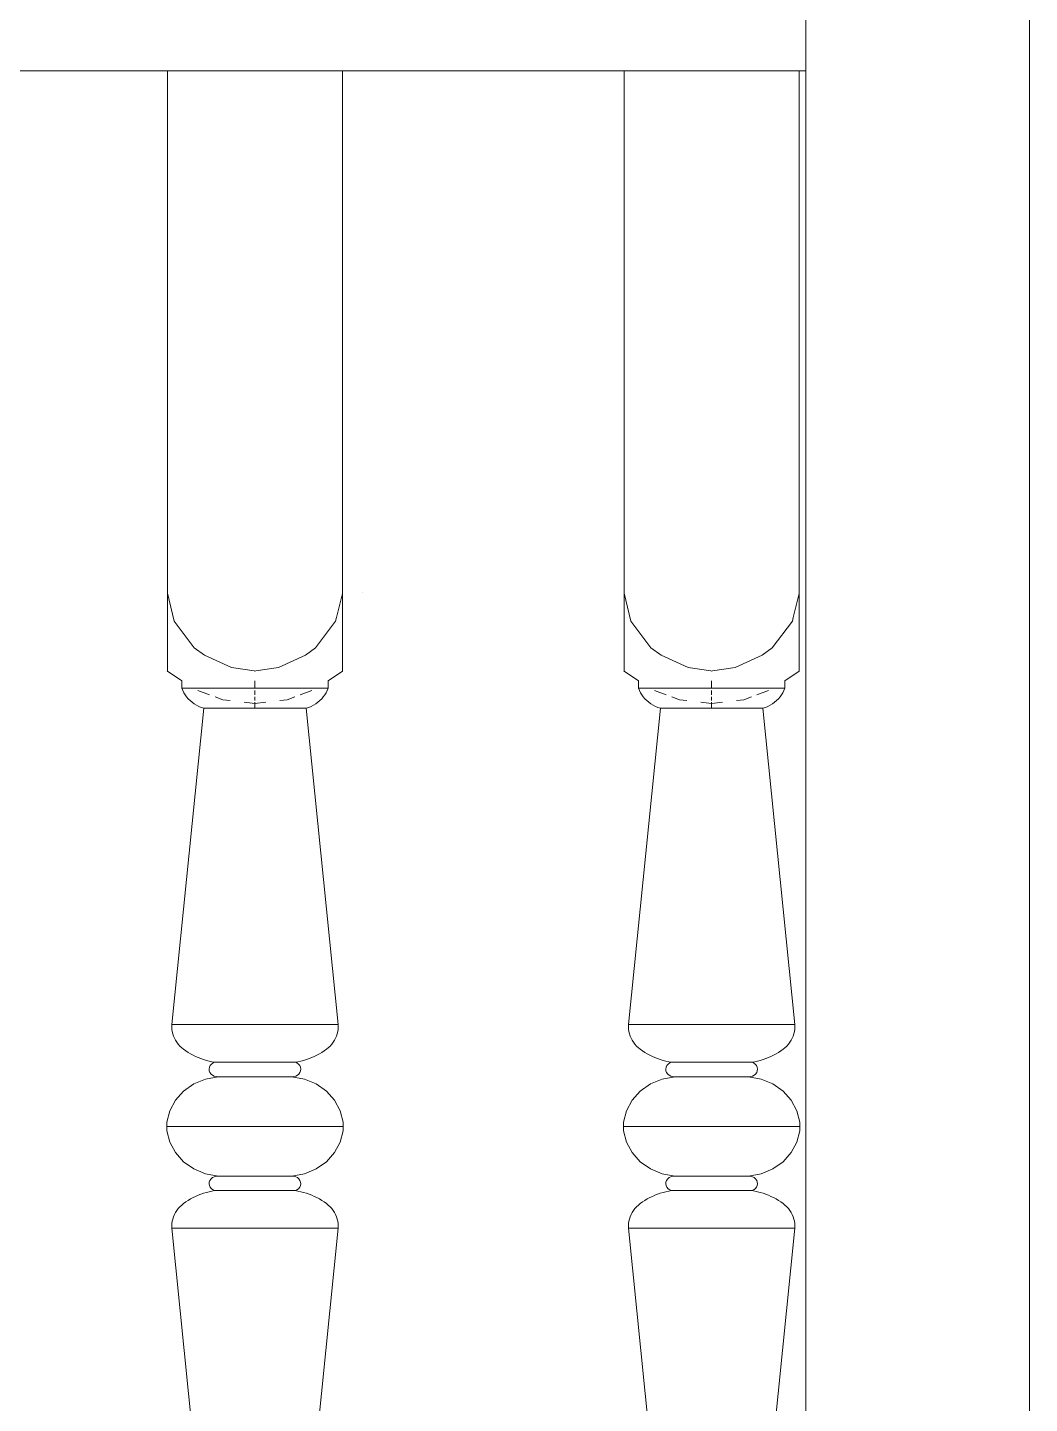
# Model space of a CAD drawing. Header units: inches. Extents: x 16.2 to 49.2, y 7.1 to 20.7.
# Drawn here: x 29.742 to 30.135, y 16.038 to 16.577 of the extents above; entities that cross this region are included whole.
import ezdxf

# ---------------------------------------------------------------- set-up
doc = ezdxf.new("R2010")
doc.units = ezdxf.units.IN
doc.header["$MEASUREMENT"] = 0
doc.layers.add('0inne_gulv', color=252, linetype='Continuous', lineweight=13)

# ---------------------------------------------------------------- blocks, each defined once
blk = doc.blocks.new('DEREK SMALL HOUSE fr')
for p, q in [((-3.58175, -1.53596), (-3.58175, -2.69894)), ((-3.66941, -1.60499), (-3.66941, -1.63888)), ((-4.0303, -1.63888), (-3.91982, -1.63888)), ((-3.98453, -1.63888), (-3.91982, -1.63888)), ((-3.91982, -1.63888), (-3.85121, -1.63888)), ((-3.91982, -1.63888), (-3.91982, -1.84371)), ((-3.85121, -1.84342), (-3.85121, -1.63888)), ((-3.85121, -1.63888), (-3.85115, -1.63888)), ((-3.85121, -1.63888), (-3.74072, -1.63888)), ((-3.85115, -1.84342), (-3.85115, -1.63888)), ((-3.85115, -1.63888), (-3.74072, -1.63888)), ((-3.85115, -1.84342), (-3.85115, -1.63888)), ((-3.74072, -1.63888), (-3.67211, -1.63888)), ((-3.74072, -1.63888), (-3.74072, -1.84371)), ((-3.67211, -1.84342), (-3.67211, -1.63888)), ((-3.67211, -1.63888), (-3.67205, -1.63888)), ((-3.67211, -1.63888), (-3.66941, -1.63888)), ((-3.67205, -1.84342), (-3.67205, -1.63888)), ((-3.67205, -1.63888), (-3.66941, -1.63888)), ((-3.67205, -1.84342), (-3.67205, -1.63888)), ((-3.66941, -1.63888), (-3.66941, -2.46674)), ((-3.91719, -1.85467), (-3.91982, -1.84371)), ((-3.91982, -1.87426), (-3.91982, -1.84371)), ((-3.85121, -1.8438), (-3.8535, -1.85321)), ((-3.85121, -1.84342), (-3.85122, -1.84349)), ((-3.85121, -1.84346), (-3.85122, -1.84349)), ((-3.85122, -1.84349), (-3.85121, -1.84361)), ((-3.85115, -1.84342), (-3.85121, -1.84342)), ((-3.85121, -1.84346), (-3.85121, -1.84342)), ((-3.85121, -1.84359), (-3.85121, -1.84342)), ((-3.85115, -1.84342), (-3.85121, -1.84342)), ((-3.85121, -1.84366), (-3.85121, -1.84359)), ((-3.85121, -1.84361), (-3.85121, -1.84366)), ((-3.85121, -1.84371), (-3.85121, -1.84366)), ((-3.85121, -1.8438), (-3.85121, -1.84371)), ((-3.85121, -1.87426), (-3.85121, -1.8438)), ((-3.85118, -1.84342), (-3.85115, -1.84342)), ((-3.84347, -1.84342), (-3.84344, -1.84342)), ((-3.73809, -1.85467), (-3.74072, -1.84371)), ((-3.74072, -1.87426), (-3.74072, -1.84371)), ((-3.67211, -1.8438), (-3.6744, -1.85321)), ((-3.67211, -1.84342), (-3.67213, -1.84349)), ((-3.67211, -1.84346), (-3.67213, -1.84349)), ((-3.67213, -1.84349), (-3.67211, -1.84361)), ((-3.67205, -1.84342), (-3.67211, -1.84342)), ((-3.67211, -1.84346), (-3.67211, -1.84342)), ((-3.67211, -1.84359), (-3.67211, -1.84342)), ((-3.67205, -1.84342), (-3.67211, -1.84342)), ((-3.67211, -1.84366), (-3.67211, -1.84359)), ((-3.67211, -1.84361), (-3.67211, -1.84366)), ((-3.67211, -1.84371), (-3.67211, -1.84366)), ((-3.67211, -1.8438), (-3.67211, -1.84371)), ((-3.67211, -1.87426), (-3.67211, -1.8438)), ((-3.67209, -1.84342), (-3.67205, -1.84342)), ((-3.91719, -1.85467), (-3.9093, -1.86519)), ((-3.85384, -1.85467), (-3.86173, -1.86519)), ((-3.8535, -1.85321), (-3.85384, -1.85467)), ((-3.73809, -1.85467), (-3.73021, -1.86519)), ((-3.67475, -1.85467), (-3.68263, -1.86519)), ((-3.6744, -1.85321), (-3.67475, -1.85467)), ((-3.85121, -1.85758), (-3.85115, -1.85758)), ((-3.67211, -1.85758), (-3.67205, -1.85758)), ((-3.9093, -1.86519), (-3.90533, -1.86804)), ((-3.8657, -1.86804), (-3.86173, -1.86519)), ((-3.73021, -1.86519), (-3.72624, -1.86804)), ((-3.68661, -1.86804), (-3.68263, -1.86519)), ((-3.90533, -1.86804), (-3.89471, -1.87285)), ((-3.8657, -1.86804), (-3.87632, -1.87285)), ((-3.72624, -1.86804), (-3.71562, -1.87285)), ((-3.68661, -1.86804), (-3.69723, -1.87285)), ((-3.91988, -1.87422), (-3.91982, -1.87426)), ((-3.91982, -1.87426), (-3.91419, -1.87815)), ((-3.88582, -1.87422), (-3.89471, -1.87285)), ((-3.88552, -1.87425), (-3.88582, -1.87422)), ((-3.88552, -1.87425), (-3.88521, -1.87422)), ((-3.88552, -1.87425), (-3.88552, -1.87422)), ((-3.87632, -1.87285), (-3.88521, -1.87422)), ((-3.85677, -1.8781), (-3.85121, -1.87426)), ((-3.85121, -1.87426), (-3.85115, -1.87422)), ((-3.74079, -1.87422), (-3.74072, -1.87426)), ((-3.74072, -1.87426), (-3.7351, -1.87815)), ((-3.70672, -1.87422), (-3.71562, -1.87285)), ((-3.70642, -1.87425), (-3.70672, -1.87422)), ((-3.70642, -1.87425), (-3.70612, -1.87422)), ((-3.70642, -1.87425), (-3.70642, -1.87422)), ((-3.69723, -1.87285), (-3.70612, -1.87422)), ((-3.67768, -1.8781), (-3.67211, -1.87426)), ((-3.67211, -1.87426), (-3.67206, -1.87422)), ((-3.91419, -1.87815), (-3.91419, -1.881)), ((-3.91419, -1.881), (-3.91383, -1.8819)), ((-3.91419, -1.881), (-3.88548, -1.881)), ((-3.91383, -1.8819), (-3.91339, -1.88277)), ((-3.91339, -1.88277), (-3.91287, -1.8836)), ((-3.90784, -1.8819), (-3.90327, -1.8836)), ((-3.88548, -1.87813), (-3.88548, -1.881)), ((-3.88548, -1.881), (-3.85677, -1.881)), ((-3.88548, -1.8836), (-3.88548, -1.8819)), ((-3.86777, -1.8836), (-3.86319, -1.8819)), ((-3.85758, -1.88277), (-3.85809, -1.8836)), ((-3.85713, -1.8819), (-3.85758, -1.88277)), ((-3.85677, -1.881), (-3.85713, -1.8819)), ((-3.85677, -1.8781), (-3.85677, -1.881)), ((-3.7351, -1.87815), (-3.7351, -1.881)), ((-3.7351, -1.881), (-3.73474, -1.8819)), ((-3.7351, -1.881), (-3.70639, -1.881)), ((-3.73474, -1.8819), (-3.73429, -1.88277)), ((-3.73429, -1.88277), (-3.73378, -1.8836)), ((-3.72875, -1.8819), (-3.72417, -1.8836)), ((-3.70639, -1.87813), (-3.70639, -1.881)), ((-3.70639, -1.881), (-3.67768, -1.881)), ((-3.70639, -1.8836), (-3.70639, -1.8819)), ((-3.68867, -1.8836), (-3.6841, -1.8819)), ((-3.67848, -1.88277), (-3.679, -1.8836)), ((-3.67804, -1.8819), (-3.67848, -1.88277)), ((-3.67768, -1.881), (-3.67804, -1.8819)), ((-3.67768, -1.8781), (-3.67768, -1.881)), ((-3.91287, -1.8836), (-3.91229, -1.8844)), ((-3.91229, -1.8844), (-3.91163, -1.88515)), ((-3.91163, -1.88515), (-3.91092, -1.88586)), ((-3.91092, -1.88586), (-3.91014, -1.88651)), ((-3.91014, -1.88651), (-3.90931, -1.88711)), ((-3.90931, -1.88711), (-3.90843, -1.88765)), ((-3.90843, -1.88765), (-3.90751, -1.88812)), ((-3.90751, -1.88812), (-3.90654, -1.88853)), ((-3.90113, -1.8844), (-3.89812, -1.88552)), ((-3.89812, -1.88552), (-3.89526, -1.88586)), ((-3.88976, -1.88651), (-3.88556, -1.88701)), ((-3.88548, -1.88586), (-3.88548, -1.8844)), ((-3.88548, -1.88701), (-3.88128, -1.88651)), ((-3.88548, -1.88701), (-3.88548, -1.88651)), ((-3.88548, -1.88887), (-3.88548, -1.88701)), ((-3.87578, -1.88586), (-3.87291, -1.88552)), ((-3.87291, -1.88552), (-3.86991, -1.8844)), ((-3.86346, -1.88812), (-3.86442, -1.88853)), ((-3.86253, -1.88765), (-3.86346, -1.88812)), ((-3.86165, -1.88711), (-3.86253, -1.88765)), ((-3.86082, -1.88651), (-3.86165, -1.88711)), ((-3.86005, -1.88586), (-3.86082, -1.88651)), ((-3.85933, -1.88515), (-3.86005, -1.88586)), ((-3.85868, -1.8844), (-3.85933, -1.88515)), ((-3.85809, -1.8836), (-3.85868, -1.8844)), ((-3.73378, -1.8836), (-3.73319, -1.8844)), ((-3.73319, -1.8844), (-3.73254, -1.88515)), ((-3.73254, -1.88515), (-3.73182, -1.88586)), ((-3.73182, -1.88586), (-3.73105, -1.88651)), ((-3.73105, -1.88651), (-3.73022, -1.88711)), ((-3.73022, -1.88711), (-3.72934, -1.88765)), ((-3.72934, -1.88765), (-3.72841, -1.88812)), ((-3.72841, -1.88812), (-3.72745, -1.88853)), ((-3.72203, -1.8844), (-3.71903, -1.88552)), ((-3.71903, -1.88552), (-3.71616, -1.88586)), ((-3.71066, -1.88651), (-3.70646, -1.88701)), ((-3.70639, -1.88586), (-3.70639, -1.8844)), ((-3.70639, -1.88701), (-3.70639, -1.88651)), ((-3.70639, -1.88887), (-3.70639, -1.88701)), ((-3.70638, -1.88701), (-3.70218, -1.88651)), ((-3.69668, -1.88586), (-3.69382, -1.88552)), ((-3.69382, -1.88552), (-3.69081, -1.8844)), ((-3.68436, -1.88812), (-3.68533, -1.88853)), ((-3.68344, -1.88765), (-3.68436, -1.88812)), ((-3.68256, -1.88711), (-3.68344, -1.88765)), ((-3.68173, -1.88651), (-3.68256, -1.88711)), ((-3.68095, -1.88586), (-3.68173, -1.88651)), ((-3.68024, -1.88515), (-3.68095, -1.88586)), ((-3.67958, -1.8844), (-3.68024, -1.88515)), ((-3.679, -1.8836), (-3.67958, -1.8844)), ((-3.90555, -1.88887), (-3.91808, -2.01288)), ((-3.90654, -1.88853), (-3.90555, -1.88887)), ((-3.86541, -1.88887), (-3.90555, -1.88887)), ((-3.86442, -1.88853), (-3.86541, -1.88887)), ((-3.86541, -1.88887), (-3.85288, -2.01288)), ((-3.72646, -1.88887), (-3.73899, -2.01288)), ((-3.72745, -1.88853), (-3.72646, -1.88887)), ((-3.68632, -1.88887), (-3.72646, -1.88887)), ((-3.68533, -1.88853), (-3.68632, -1.88887)), ((-3.68632, -1.88887), (-3.67379, -2.01288)), ((-3.91808, -2.01288), (-3.91812, -2.01379)), ((-3.91812, -2.01379), (-3.91807, -2.0147)), ((-3.91808, -2.01288), (-3.85288, -2.01288)), ((-3.91807, -2.0147), (-3.91794, -2.0156)), ((-3.91794, -2.0156), (-3.91773, -2.0165)), ((-3.91773, -2.0165), (-3.91745, -2.01737)), ((-3.91745, -2.01737), (-3.91709, -2.01822)), ((-3.85352, -2.01737), (-3.85388, -2.01822)), ((-3.85323, -2.0165), (-3.85352, -2.01737)), ((-3.85302, -2.0156), (-3.85323, -2.0165)), ((-3.8529, -2.0147), (-3.85302, -2.0156)), ((-3.85285, -2.01379), (-3.8529, -2.0147)), ((-3.85288, -2.01288), (-3.85285, -2.01379)), ((-3.73899, -2.01288), (-3.73902, -2.01379)), ((-3.73902, -2.01379), (-3.73897, -2.0147)), ((-3.73899, -2.01288), (-3.67379, -2.01288)), ((-3.73897, -2.0147), (-3.73885, -2.0156)), ((-3.73885, -2.0156), (-3.73864, -2.0165)), ((-3.73864, -2.0165), (-3.73835, -2.01737)), ((-3.73835, -2.01737), (-3.73799, -2.01822)), ((-3.67442, -2.01737), (-3.67478, -2.01822)), ((-3.67414, -2.0165), (-3.67442, -2.01737)), ((-3.67393, -2.0156), (-3.67414, -2.0165)), ((-3.6738, -2.0147), (-3.67393, -2.0156)), ((-3.67375, -2.01379), (-3.6738, -2.0147)), ((-3.67379, -2.01288), (-3.67375, -2.01379)), ((-3.91709, -2.01822), (-3.91665, -2.01904)), ((-3.91665, -2.01904), (-3.91615, -2.01983)), ((-3.91615, -2.01983), (-3.91557, -2.02059)), ((-3.91557, -2.02059), (-3.91493, -2.02129)), ((-3.91493, -2.02129), (-3.91423, -2.02195)), ((-3.91423, -2.02195), (-3.91348, -2.02256)), ((-3.91348, -2.02256), (-3.91259, -2.0232)), ((-3.85749, -2.02256), (-3.85838, -2.0232)), ((-3.85673, -2.02195), (-3.85749, -2.02256)), ((-3.85603, -2.02129), (-3.85673, -2.02195)), ((-3.85539, -2.02059), (-3.85603, -2.02129)), ((-3.85482, -2.01983), (-3.85539, -2.02059)), ((-3.85431, -2.01904), (-3.85482, -2.01983)), ((-3.85388, -2.01822), (-3.85431, -2.01904)), ((-3.73799, -2.01822), (-3.73756, -2.01904)), ((-3.73756, -2.01904), (-3.73705, -2.01983)), ((-3.73705, -2.01983), (-3.73648, -2.02059)), ((-3.73648, -2.02059), (-3.73584, -2.02129)), ((-3.73584, -2.02129), (-3.73514, -2.02195)), ((-3.73514, -2.02195), (-3.73438, -2.02256)), ((-3.73438, -2.02256), (-3.73349, -2.0232)), ((-3.67839, -2.02256), (-3.67928, -2.0232)), ((-3.67764, -2.02195), (-3.67839, -2.02256)), ((-3.67694, -2.02129), (-3.67764, -2.02195)), ((-3.6763, -2.02059), (-3.67694, -2.02129)), ((-3.67572, -2.01983), (-3.6763, -2.02059)), ((-3.67522, -2.01904), (-3.67572, -2.01983)), ((-3.67478, -2.01822), (-3.67522, -2.01904)), ((-3.91259, -2.0232), (-3.91167, -2.0238)), ((-3.91167, -2.0238), (-3.91072, -2.02436)), ((-3.91072, -2.02436), (-3.90975, -2.02488)), ((-3.90975, -2.02488), (-3.90875, -2.02537)), ((-3.90875, -2.02537), (-3.90773, -2.02582)), ((-3.90773, -2.02582), (-3.90668, -2.02623)), ((-3.90668, -2.02623), (-3.90562, -2.02659)), ((-3.90562, -2.02659), (-3.90455, -2.02692)), ((-3.90455, -2.02692), (-3.90345, -2.0272)), ((-3.90345, -2.0272), (-3.90235, -2.02744)), ((-3.90255, -2.02839), (-3.90303, -2.02895)), ((-3.90194, -2.02794), (-3.90255, -2.02839)), ((-3.90235, -2.02744), (-3.90123, -2.02764)), ((-3.90123, -2.02764), (-3.90194, -2.02794)), ((-3.90123, -2.02764), (-3.86973, -2.02764)), ((-3.86862, -2.02744), (-3.86973, -2.02764)), ((-3.86973, -2.02764), (-3.86902, -2.02794)), ((-3.86902, -2.02794), (-3.86841, -2.02839)), ((-3.86751, -2.0272), (-3.86862, -2.02744)), ((-3.86841, -2.02839), (-3.86794, -2.02895)), ((-3.86642, -2.02692), (-3.86751, -2.0272)), ((-3.86534, -2.02659), (-3.86642, -2.02692)), ((-3.86428, -2.02623), (-3.86534, -2.02659)), ((-3.86324, -2.02582), (-3.86428, -2.02623)), ((-3.86222, -2.02537), (-3.86324, -2.02582)), ((-3.86122, -2.02488), (-3.86222, -2.02537)), ((-3.86024, -2.02436), (-3.86122, -2.02488)), ((-3.8593, -2.0238), (-3.86024, -2.02436)), ((-3.85838, -2.0232), (-3.8593, -2.0238)), ((-3.73349, -2.0232), (-3.73257, -2.0238)), ((-3.73257, -2.0238), (-3.73163, -2.02436)), ((-3.73163, -2.02436), (-3.73065, -2.02488)), ((-3.73065, -2.02488), (-3.72965, -2.02537)), ((-3.72965, -2.02537), (-3.72863, -2.02582)), ((-3.72863, -2.02582), (-3.72759, -2.02623)), ((-3.72759, -2.02623), (-3.72653, -2.02659)), ((-3.72653, -2.02659), (-3.72545, -2.02692)), ((-3.72545, -2.02692), (-3.72436, -2.0272)), ((-3.72436, -2.0272), (-3.72325, -2.02744)), ((-3.72346, -2.02839), (-3.72393, -2.02895)), ((-3.72285, -2.02794), (-3.72346, -2.02839)), ((-3.72325, -2.02744), (-3.72214, -2.02764)), ((-3.72214, -2.02764), (-3.72285, -2.02794)), ((-3.72214, -2.02764), (-3.69064, -2.02764)), ((-3.68952, -2.02744), (-3.69064, -2.02764)), ((-3.69064, -2.02764), (-3.68993, -2.02794)), ((-3.68993, -2.02794), (-3.68932, -2.02839)), ((-3.68842, -2.0272), (-3.68952, -2.02744)), ((-3.68932, -2.02839), (-3.68884, -2.02895)), ((-3.68732, -2.02692), (-3.68842, -2.0272)), ((-3.68625, -2.02659), (-3.68732, -2.02692)), ((-3.68519, -2.02623), (-3.68625, -2.02659)), ((-3.68414, -2.02582), (-3.68519, -2.02623)), ((-3.68312, -2.02537), (-3.68414, -2.02582)), ((-3.68212, -2.02488), (-3.68312, -2.02537)), ((-3.68115, -2.02436), (-3.68212, -2.02488)), ((-3.6802, -2.0238), (-3.68115, -2.02436)), ((-3.67928, -2.0232), (-3.6802, -2.0238)), ((-3.89991, -2.03331), (-3.90489, -2.03424)), ((-3.90333, -2.0296), (-3.90346, -2.0303)), ((-3.90346, -2.0303), (-3.90339, -2.031)), ((-3.90339, -2.031), (-3.90314, -2.03167)), ((-3.90303, -2.02895), (-3.90333, -2.0296)), ((-3.90314, -2.03167), (-3.90271, -2.03227)), ((-3.90271, -2.03227), (-3.90214, -2.03275)), ((-3.90214, -2.03275), (-3.90146, -2.0331)), ((-3.90146, -2.0331), (-3.9007, -2.03329)), ((-3.9007, -2.03329), (-3.89991, -2.03331)), ((-3.89991, -2.03331), (-3.87105, -2.03331)), ((-3.87026, -2.03329), (-3.87105, -2.03331)), ((-3.87105, -2.03331), (-3.86607, -2.03424)), ((-3.86951, -2.0331), (-3.87026, -2.03329)), ((-3.86882, -2.03275), (-3.86951, -2.0331)), ((-3.86825, -2.03227), (-3.86882, -2.03275)), ((-3.86783, -2.03167), (-3.86825, -2.03227)), ((-3.86794, -2.02895), (-3.86763, -2.0296)), ((-3.86757, -2.031), (-3.86783, -2.03167)), ((-3.86763, -2.0296), (-3.86751, -2.0303)), ((-3.86751, -2.0303), (-3.86757, -2.031)), ((-3.72082, -2.03331), (-3.7258, -2.03424)), ((-3.72424, -2.0296), (-3.72436, -2.0303)), ((-3.72436, -2.0303), (-3.7243, -2.031)), ((-3.7243, -2.031), (-3.72404, -2.03167)), ((-3.72393, -2.02895), (-3.72424, -2.0296)), ((-3.72404, -2.03167), (-3.72362, -2.03227)), ((-3.72362, -2.03227), (-3.72305, -2.03275)), ((-3.72305, -2.03275), (-3.72236, -2.0331)), ((-3.72236, -2.0331), (-3.72161, -2.03329)), ((-3.72161, -2.03329), (-3.72082, -2.03331)), ((-3.72082, -2.03331), (-3.69196, -2.03331)), ((-3.69117, -2.03329), (-3.69196, -2.03331)), ((-3.69196, -2.03331), (-3.68698, -2.03424)), ((-3.69041, -2.0331), (-3.69117, -2.03329)), ((-3.68973, -2.03275), (-3.69041, -2.0331)), ((-3.68916, -2.03227), (-3.68973, -2.03275)), ((-3.68873, -2.03167), (-3.68916, -2.03227)), ((-3.68884, -2.02895), (-3.68854, -2.0296)), ((-3.68848, -2.031), (-3.68873, -2.03167)), ((-3.68854, -2.0296), (-3.68841, -2.0303)), ((-3.68841, -2.0303), (-3.68848, -2.031)), ((-3.91351, -2.03898), (-3.9167, -2.04253)), ((-3.9095, -2.03617), (-3.91351, -2.03898)), ((-3.90489, -2.03424), (-3.9095, -2.03617)), ((-3.86607, -2.03424), (-3.86146, -2.03617)), ((-3.86146, -2.03617), (-3.85745, -2.03898)), ((-3.85745, -2.03898), (-3.85426, -2.04253)), ((-3.73442, -2.03898), (-3.73761, -2.04253)), ((-3.73041, -2.03617), (-3.73442, -2.03898)), ((-3.7258, -2.03424), (-3.73041, -2.03617)), ((-3.68698, -2.03424), (-3.68237, -2.03617)), ((-3.68237, -2.03617), (-3.67836, -2.03898)), ((-3.67836, -2.03898), (-3.67517, -2.04253)), ((-3.9167, -2.04253), (-3.91892, -2.04664)), ((-3.85426, -2.04253), (-3.85205, -2.04664)), ((-3.73761, -2.04253), (-3.73982, -2.04664)), ((-3.67517, -2.04253), (-3.67295, -2.04664)), ((-3.91892, -2.04664), (-3.92003, -2.05109)), ((-3.85205, -2.04664), (-3.85093, -2.05109)), ((-3.73982, -2.04664), (-3.74094, -2.05109)), ((-3.67295, -2.04664), (-3.67184, -2.05109)), ((-3.92003, -2.05109), (-3.92002, -2.05281)), ((-3.92003, -2.05452), (-3.92002, -2.05281)), ((-3.91892, -2.05898), (-3.92003, -2.05452)), ((-3.85095, -2.05281), (-3.92002, -2.05281)), ((-3.85205, -2.05898), (-3.85093, -2.05452)), ((-3.85093, -2.05109), (-3.85095, -2.05281)), ((-3.85093, -2.05452), (-3.85095, -2.05281)), ((-3.74094, -2.05109), (-3.74092, -2.05281)), ((-3.74094, -2.05452), (-3.74092, -2.05281)), ((-3.73982, -2.05898), (-3.74094, -2.05452)), ((-3.67185, -2.05281), (-3.74092, -2.05281)), ((-3.67295, -2.05898), (-3.67184, -2.05452)), ((-3.67184, -2.05109), (-3.67185, -2.05281)), ((-3.67184, -2.05452), (-3.67185, -2.05281)), ((-3.9167, -2.06309), (-3.91892, -2.05898)), ((-3.85426, -2.06309), (-3.85205, -2.05898)), ((-3.73761, -2.06309), (-3.73982, -2.05898)), ((-3.67517, -2.06309), (-3.67295, -2.05898)), ((-3.91351, -2.06664), (-3.9167, -2.06309)), ((-3.85745, -2.06664), (-3.85426, -2.06309)), ((-3.73442, -2.06664), (-3.73761, -2.06309)), ((-3.67836, -2.06664), (-3.67517, -2.06309)), ((-3.9095, -2.06945), (-3.91351, -2.06664)), ((-3.90489, -2.07137), (-3.9095, -2.06945)), ((-3.89991, -2.07231), (-3.90489, -2.07137)), ((-3.87105, -2.07231), (-3.86607, -2.07137)), ((-3.86607, -2.07137), (-3.86146, -2.06945)), ((-3.86146, -2.06945), (-3.85745, -2.06664)), ((-3.73041, -2.06945), (-3.73442, -2.06664)), ((-3.7258, -2.07137), (-3.73041, -2.06945)), ((-3.72082, -2.07231), (-3.7258, -2.07137)), ((-3.69196, -2.07231), (-3.68698, -2.07137)), ((-3.68698, -2.07137), (-3.68237, -2.06945)), ((-3.68237, -2.06945), (-3.67836, -2.06664)), ((-3.90346, -2.07532), (-3.90339, -2.07461)), ((-3.90333, -2.07601), (-3.90346, -2.07532)), ((-3.90339, -2.07461), (-3.90314, -2.07395)), ((-3.90303, -2.07666), (-3.90333, -2.07601)), ((-3.90314, -2.07395), (-3.90271, -2.07335)), ((-3.90255, -2.07723), (-3.90303, -2.07666)), ((-3.90271, -2.07335), (-3.90214, -2.07287)), ((-3.90214, -2.07287), (-3.90146, -2.07252)), ((-3.90146, -2.07252), (-3.9007, -2.07233)), ((-3.9007, -2.07233), (-3.89991, -2.07231)), ((-3.87105, -2.07231), (-3.89991, -2.07231)), ((-3.87026, -2.07233), (-3.87105, -2.07231)), ((-3.86951, -2.07252), (-3.87026, -2.07233)), ((-3.86882, -2.07287), (-3.86951, -2.07252)), ((-3.86825, -2.07335), (-3.86882, -2.07287)), ((-3.86841, -2.07723), (-3.86794, -2.07666)), ((-3.86783, -2.07395), (-3.86825, -2.07335)), ((-3.86794, -2.07666), (-3.86763, -2.07601)), ((-3.86757, -2.07461), (-3.86783, -2.07395)), ((-3.86763, -2.07601), (-3.86751, -2.07532)), ((-3.86751, -2.07532), (-3.86757, -2.07461)), ((-3.72436, -2.07532), (-3.7243, -2.07461)), ((-3.72424, -2.07601), (-3.72436, -2.07532)), ((-3.7243, -2.07461), (-3.72404, -2.07395)), ((-3.72393, -2.07666), (-3.72424, -2.07601)), ((-3.72404, -2.07395), (-3.72362, -2.07335)), ((-3.72346, -2.07723), (-3.72393, -2.07666)), ((-3.72362, -2.07335), (-3.72305, -2.07287)), ((-3.72305, -2.07287), (-3.72236, -2.07252)), ((-3.72236, -2.07252), (-3.72161, -2.07233)), ((-3.72161, -2.07233), (-3.72082, -2.07231)), ((-3.69196, -2.07231), (-3.72082, -2.07231)), ((-3.69117, -2.07233), (-3.69196, -2.07231)), ((-3.69041, -2.07252), (-3.69117, -2.07233)), ((-3.68973, -2.07287), (-3.69041, -2.07252)), ((-3.68916, -2.07335), (-3.68973, -2.07287)), ((-3.68932, -2.07723), (-3.68884, -2.07666)), ((-3.68873, -2.07395), (-3.68916, -2.07335)), ((-3.68884, -2.07666), (-3.68854, -2.07601)), ((-3.68848, -2.07461), (-3.68873, -2.07395)), ((-3.68854, -2.07601), (-3.68841, -2.07532)), ((-3.68841, -2.07532), (-3.68848, -2.07461)), ((-3.91348, -2.08305), (-3.91259, -2.08242)), ((-3.91259, -2.08242), (-3.91167, -2.08182)), ((-3.91167, -2.08182), (-3.91072, -2.08126)), ((-3.91072, -2.08126), (-3.90975, -2.08073)), ((-3.90975, -2.08073), (-3.90875, -2.08025)), ((-3.90875, -2.08025), (-3.90773, -2.0798)), ((-3.90773, -2.0798), (-3.90668, -2.07939)), ((-3.90668, -2.07939), (-3.90562, -2.07902)), ((-3.90562, -2.07902), (-3.90455, -2.0787)), ((-3.90455, -2.0787), (-3.90345, -2.07842)), ((-3.90345, -2.07842), (-3.90235, -2.07817)), ((-3.90194, -2.07768), (-3.90255, -2.07723)), ((-3.90235, -2.07817), (-3.90123, -2.07798)), ((-3.90123, -2.07798), (-3.90194, -2.07768)), ((-3.86973, -2.07798), (-3.90123, -2.07798)), ((-3.86973, -2.07798), (-3.86902, -2.07768)), ((-3.86862, -2.07817), (-3.86973, -2.07798)), ((-3.86902, -2.07768), (-3.86841, -2.07723)), ((-3.86751, -2.07842), (-3.86862, -2.07817)), ((-3.86642, -2.0787), (-3.86751, -2.07842)), ((-3.86534, -2.07902), (-3.86642, -2.0787)), ((-3.86428, -2.07939), (-3.86534, -2.07902)), ((-3.86324, -2.0798), (-3.86428, -2.07939)), ((-3.86222, -2.08025), (-3.86324, -2.0798)), ((-3.86122, -2.08073), (-3.86222, -2.08025)), ((-3.86024, -2.08126), (-3.86122, -2.08073)), ((-3.8593, -2.08182), (-3.86024, -2.08126)), ((-3.85838, -2.08242), (-3.8593, -2.08182)), ((-3.85749, -2.08305), (-3.85838, -2.08242)), ((-3.73438, -2.08305), (-3.73349, -2.08242)), ((-3.73349, -2.08242), (-3.73257, -2.08182)), ((-3.73257, -2.08182), (-3.73163, -2.08126)), ((-3.73163, -2.08126), (-3.73065, -2.08073)), ((-3.73065, -2.08073), (-3.72965, -2.08025)), ((-3.72965, -2.08025), (-3.72863, -2.0798)), ((-3.72863, -2.0798), (-3.72759, -2.07939)), ((-3.72759, -2.07939), (-3.72653, -2.07902)), ((-3.72653, -2.07902), (-3.72545, -2.0787)), ((-3.72545, -2.0787), (-3.72436, -2.07842)), ((-3.72436, -2.07842), (-3.72325, -2.07817)), ((-3.72285, -2.07768), (-3.72346, -2.07723)), ((-3.72325, -2.07817), (-3.72214, -2.07798)), ((-3.72214, -2.07798), (-3.72285, -2.07768)), ((-3.69064, -2.07798), (-3.72214, -2.07798)), ((-3.69064, -2.07798), (-3.68993, -2.07768)), ((-3.68952, -2.07817), (-3.69064, -2.07798)), ((-3.68993, -2.07768), (-3.68932, -2.07723)), ((-3.68842, -2.07842), (-3.68952, -2.07817)), ((-3.68732, -2.0787), (-3.68842, -2.07842)), ((-3.68625, -2.07902), (-3.68732, -2.0787)), ((-3.68519, -2.07939), (-3.68625, -2.07902)), ((-3.68414, -2.0798), (-3.68519, -2.07939)), ((-3.68312, -2.08025), (-3.68414, -2.0798)), ((-3.68212, -2.08073), (-3.68312, -2.08025)), ((-3.68115, -2.08126), (-3.68212, -2.08073)), ((-3.6802, -2.08182), (-3.68115, -2.08126)), ((-3.67928, -2.08242), (-3.6802, -2.08182)), ((-3.67839, -2.08305), (-3.67928, -2.08242)), ((-3.91745, -2.08825), (-3.91709, -2.0874)), ((-3.91709, -2.0874), (-3.91665, -2.08657)), ((-3.91665, -2.08657), (-3.91615, -2.08578)), ((-3.91615, -2.08578), (-3.91557, -2.08503)), ((-3.91557, -2.08503), (-3.91493, -2.08432)), ((-3.91493, -2.08432), (-3.91423, -2.08366)), ((-3.91423, -2.08366), (-3.91348, -2.08305)), ((-3.85673, -2.08366), (-3.85749, -2.08305)), ((-3.85603, -2.08432), (-3.85673, -2.08366)), ((-3.85539, -2.08503), (-3.85603, -2.08432)), ((-3.85482, -2.08578), (-3.85539, -2.08503)), ((-3.85431, -2.08657), (-3.85482, -2.08578)), ((-3.85388, -2.0874), (-3.85431, -2.08657)), ((-3.85352, -2.08825), (-3.85388, -2.0874)), ((-3.73835, -2.08825), (-3.73799, -2.0874)), ((-3.73799, -2.0874), (-3.73756, -2.08657)), ((-3.73756, -2.08657), (-3.73705, -2.08578)), ((-3.73705, -2.08578), (-3.73648, -2.08503)), ((-3.73648, -2.08503), (-3.73584, -2.08432)), ((-3.73584, -2.08432), (-3.73514, -2.08366)), ((-3.73514, -2.08366), (-3.73438, -2.08305)), ((-3.67764, -2.08366), (-3.67839, -2.08305)), ((-3.67694, -2.08432), (-3.67764, -2.08366)), ((-3.6763, -2.08503), (-3.67694, -2.08432)), ((-3.67572, -2.08578), (-3.6763, -2.08503)), ((-3.67522, -2.08657), (-3.67572, -2.08578)), ((-3.67478, -2.0874), (-3.67522, -2.08657)), ((-3.67442, -2.08825), (-3.67478, -2.0874)), ((-3.91812, -2.09183), (-3.91807, -2.09092)), ((-3.91808, -2.09274), (-3.91812, -2.09183)), ((-3.90555, -2.21674), (-3.91808, -2.09274)), ((-3.85288, -2.09274), (-3.91808, -2.09274)), ((-3.91807, -2.09092), (-3.91794, -2.09001)), ((-3.91794, -2.09001), (-3.91773, -2.08912)), ((-3.91773, -2.08912), (-3.91745, -2.08825)), ((-3.86541, -2.21674), (-3.85288, -2.09274)), ((-3.85323, -2.08912), (-3.85352, -2.08825)), ((-3.85302, -2.09001), (-3.85323, -2.08912)), ((-3.8529, -2.09092), (-3.85302, -2.09001)), ((-3.85285, -2.09183), (-3.8529, -2.09092)), ((-3.85288, -2.09274), (-3.85285, -2.09183)), ((-3.73902, -2.09183), (-3.73897, -2.09092)), ((-3.73899, -2.09274), (-3.73902, -2.09183)), ((-3.72646, -2.21674), (-3.73899, -2.09274)), ((-3.67379, -2.09274), (-3.73899, -2.09274)), ((-3.73897, -2.09092), (-3.73885, -2.09001)), ((-3.73885, -2.09001), (-3.73864, -2.08912)), ((-3.73864, -2.08912), (-3.73835, -2.08825)), ((-3.68632, -2.21674), (-3.67379, -2.09274)), ((-3.67414, -2.08912), (-3.67442, -2.08825)), ((-3.67393, -2.09001), (-3.67414, -2.08912)), ((-3.6738, -2.09092), (-3.67393, -2.09001)), ((-3.67375, -2.09183), (-3.6738, -2.09092)), ((-3.67379, -2.09274), (-3.67375, -2.09183))]:
    blk.add_line(p, q)

msp = doc.modelspace()

# ---------------------------------------------------------------- block references
at = {"layer": '0inne_gulv'}
msp.add_blockref('DEREK SMALL HOUSE fr', (33.7165, 18.19939), dxfattribs=at)

doc.saveas('drawing.dxf')
